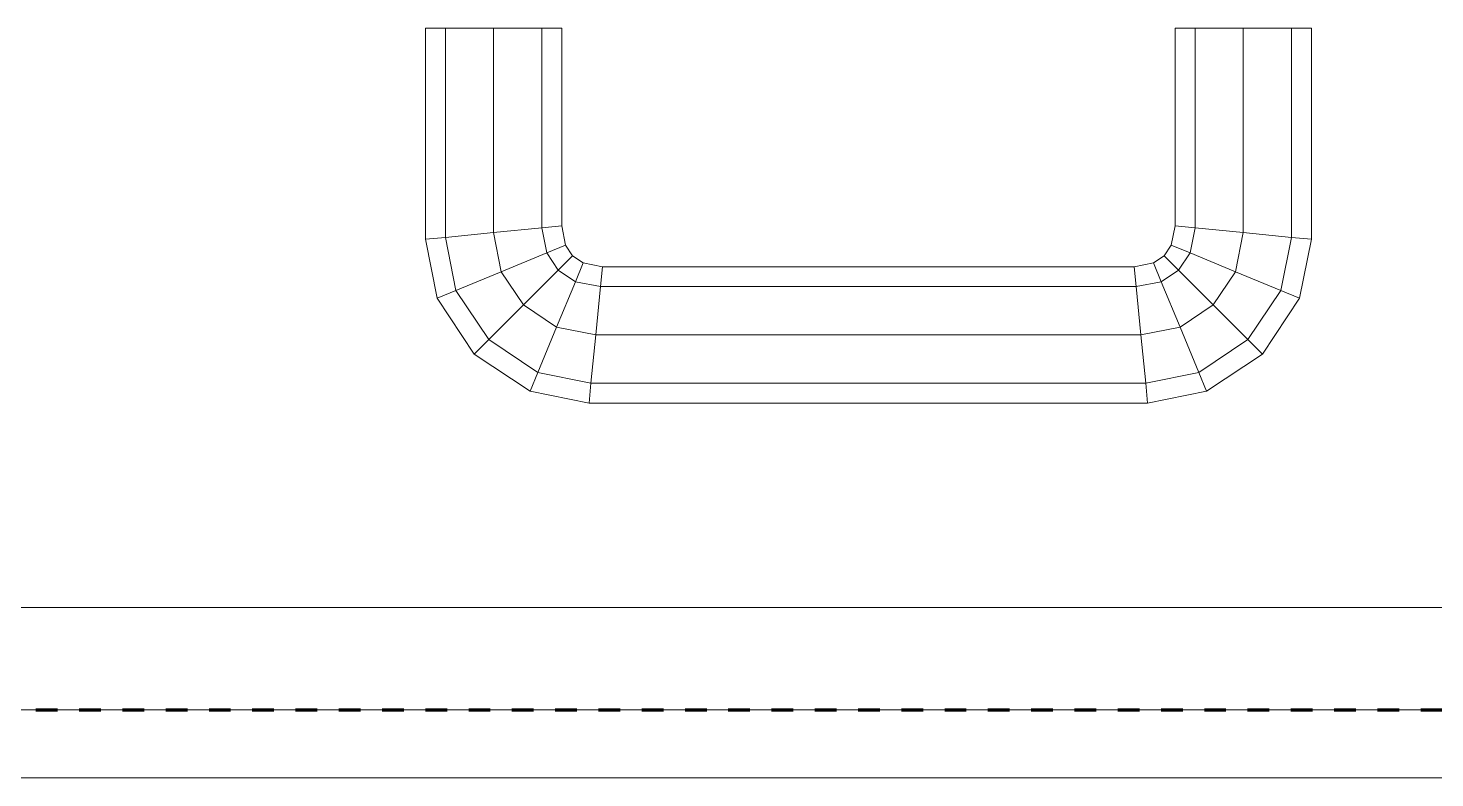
# Model space of a CAD drawing. Header units: millimetres. Extents: x -5300 to 98858, y -5196 to 93886.
# Drawn here: x 40603.7 to 40810.1, y 43005 to 43115 of the extents above; entities that cross this region are included whole.
import ezdxf

# ---------------------------------------------------------------- set-up
doc = ezdxf.new("R2010")
doc.units = ezdxf.units.MM
doc.linetypes.add('Штрих', pattern=[6.35, 3.175, -3.175])
doc.linetypes.add('Штрих_2_', pattern=[6.35, 3.175, -3.175])
for name, color, linetype, lineweight, true_color in [('_Разделитель помещений_', 4, 'Штрих', 70, 0x00ffff), ('Двери', 7, 'Continuous', 18, 0x7f7f7f), ('Стены', 7, 'Continuous', 18, 0x7f7f7f)]:
    doc.layers.add(name, color=color, linetype=linetype, lineweight=lineweight, true_color=true_color)

# ---------------------------------------------------------------- blocks, each defined once
blk = doc.blocks.new('СТВ_Перегородка_Кирпич 242319 - СТВ_Перегородка_Кирпич-249678-Подвал')
at = {"layer": 'Стены', "color": 254, "true_color": 0xd4d4d4}
for p, q in [((35750, 43030), (44750, 43030)), ((44750, 43030), (35750, 43030)), ((38620, 43030), (44750, 43030)), ((44750, 43030), (38620, 43030)), ((39250, 43030), (44750, 43030)), ((44735, 43030), (39265, 43030)), ((39910, 43030), (41610, 43030)), ((41610, 43030), (39910, 43030)), ((41610, 43030), (39910, 43030)), ((39910, 43030), (41610, 43030)), ((39910, 43030), (41610, 43030)), ((41610, 43030), (39910, 43030)), ((39910, 43030), (41610, 43030)), ((41610, 43030), (39910, 43030)), ((38620, 43015), (44750, 43015)), ((44750, 43015), (38620, 43015)), ((39265, 43015), (44735, 43015)), ((39910, 43015), (41610, 43015)), ((41610, 43015), (39910, 43015)), ((41610, 43015), (39910, 43015)), ((39910, 43015), (41610, 43015))]:
    blk.add_line(p, q, dxfattribs=at)
blk = doc.blocks.new('СТВ_Перегородка_Кирпич 242319 - СТВ_Перегородка_Кирпич 242319-249682-Подвал')
blk.add_blockref('СТВ_Перегородка_Кирпич 242319 - СТВ_Перегородка_Кирпич-249678-Подвал', (0, 0))
blk = doc.blocks.new('Д-29 242555 - Д-29-249701-Подвал')
at = {"layer": 'Двери', "color": 254, "true_color": 0xd4d4d4}
for p, q in [((40662, 43115), (40664.93, 43115)), ((40662, 43084.02), (40662, 43115)), ((40664.93, 43115), (40662, 43115)), ((40662, 43115), (40662, 43084.02)), ((40664.93, 43115), (40664.93, 43084.3)), ((40664.93, 43115), (40672, 43115)), ((40664.93, 43084.3), (40664.93, 43115)), ((40664.93, 43084.3), (40664.93, 43115)), ((40672, 43115), (40664.93, 43115)), ((40664.93, 43115), (40664.93, 43084.3)), ((40672, 43115), (40672, 43085)), ((40672, 43115), (40679.07, 43115)), ((40672, 43085), (40672, 43115)), ((40672, 43085), (40672, 43115)), ((40679.07, 43115), (40672, 43115)), ((40672, 43115), (40672, 43085)), ((40679.07, 43115), (40679.07, 43085.7)), ((40679.07, 43115), (40682, 43115)), ((40679.07, 43085.7), (40679.07, 43115)), ((40679.07, 43085.7), (40679.07, 43115)), ((40682, 43115), (40679.07, 43115)), ((40679.07, 43115), (40679.07, 43085.7)), ((40682, 43115), (40682, 43085.98)), ((40682, 43085.98), (40682, 43115)), ((40774.93, 43115), (40772, 43115)), ((40772, 43115), (40774.93, 43115)), ((40772, 43085.98), (40772, 43115)), ((40772, 43115), (40774.93, 43115)), ((40774.93, 43115), (40772, 43115)), ((40772, 43115), (40772, 43085.98)), ((40782, 43115), (40774.93, 43115)), ((40774.93, 43115), (40782, 43115)), ((40774.93, 43085.7), (40774.93, 43115)), ((40774.93, 43115), (40782, 43115)), ((40774.93, 43115), (40774.93, 43085.7)), ((40774.93, 43085.7), (40774.93, 43115)), ((40782, 43115), (40774.93, 43115)), ((40774.93, 43115), (40774.93, 43085.7)), ((40782, 43085), (40782, 43115)), ((40782, 43115), (40789.07, 43115)), ((40789.07, 43115), (40782, 43115)), ((40782, 43115), (40789.07, 43115)), ((40782, 43115), (40782, 43085)), ((40782, 43085), (40782, 43115)), ((40789.07, 43115), (40782, 43115)), ((40782, 43115), (40782, 43085)), ((40789.07, 43084.3), (40789.07, 43115)), ((40789.07, 43115), (40792, 43115)), ((40789.07, 43115), (40789.07, 43084.3)), ((40792, 43115), (40789.07, 43115)), ((40789.07, 43115), (40792, 43115)), ((40792, 43115), (40789.07, 43115)), ((40789.07, 43115), (40789.07, 43084.3)), ((40789.07, 43084.3), (40789.07, 43115)), ((40792, 43115), (40792, 43084.02)), ((40792, 43084.02), (40792, 43115)), ((40682, 43085.98), (40679.07, 43085.7)), ((40679.07, 43085.7), (40682, 43085.98)), ((40679.07, 43085.7), (40682, 43085.98)), ((40682, 43085.98), (40679.07, 43085.7)), ((40682, 43085.98), (40682.56, 43083.16)), ((40682.56, 43083.16), (40682, 43085.98)), ((40771.44, 43083.16), (40772, 43085.98)), ((40772, 43085.98), (40771.44, 43083.16)), ((40772, 43085.98), (40774.93, 43085.7)), ((40774.93, 43085.7), (40772, 43085.98)), ((40772, 43085.98), (40774.93, 43085.7)), ((40774.93, 43085.7), (40772, 43085.98)), ((40664.93, 43084.3), (40662, 43084.02)), ((40662, 43084.02), (40664.93, 43084.3)), ((40662, 43084.02), (40664.93, 43084.3)), ((40664.93, 43084.3), (40662, 43084.02)), ((40663.72, 43075.36), (40662, 43084.02)), ((40662, 43084.02), (40663.72, 43075.36)), ((40672, 43085), (40664.93, 43084.3)), ((40664.93, 43084.3), (40672, 43085)), ((40664.93, 43084.3), (40672, 43085)), ((40672, 43085), (40664.93, 43084.3)), ((40664.93, 43084.3), (40666.48, 43076.5)), ((40666.48, 43076.5), (40664.93, 43084.3)), ((40666.48, 43076.5), (40664.93, 43084.3)), ((40664.93, 43084.3), (40666.48, 43076.5)), ((40679.07, 43085.7), (40672, 43085)), ((40672, 43085), (40679.07, 43085.7)), ((40672, 43085), (40679.07, 43085.7)), ((40679.07, 43085.7), (40672, 43085)), ((40672, 43085), (40673.14, 43079.26)), ((40673.14, 43079.26), (40672, 43085)), ((40673.14, 43079.26), (40672, 43085)), ((40672, 43085), (40673.14, 43079.26)), ((40679.07, 43085.7), (40679.8, 43082.02)), ((40679.8, 43082.02), (40679.07, 43085.7)), ((40679.8, 43082.02), (40679.07, 43085.7)), ((40679.07, 43085.7), (40679.8, 43082.02)), ((40774.2, 43082.02), (40774.93, 43085.7)), ((40774.93, 43085.7), (40774.2, 43082.02)), ((40774.93, 43085.7), (40774.2, 43082.02)), ((40774.2, 43082.02), (40774.93, 43085.7)), ((40774.93, 43085.7), (40782, 43085)), ((40782, 43085), (40774.93, 43085.7)), ((40774.93, 43085.7), (40782, 43085)), ((40782, 43085), (40774.93, 43085.7)), ((40780.86, 43079.26), (40782, 43085)), ((40782, 43085), (40780.86, 43079.26)), ((40782, 43085), (40780.86, 43079.26)), ((40780.86, 43079.26), (40782, 43085)), ((40782, 43085), (40789.07, 43084.3)), ((40789.07, 43084.3), (40782, 43085)), ((40789.07, 43084.3), (40782, 43085)), ((40782, 43085), (40789.07, 43084.3)), ((40787.52, 43076.5), (40789.07, 43084.3)), ((40789.07, 43084.3), (40787.52, 43076.5)), ((40789.07, 43084.3), (40787.52, 43076.5)), ((40787.52, 43076.5), (40789.07, 43084.3)), ((40789.07, 43084.3), (40792, 43084.02)), ((40792, 43084.02), (40789.07, 43084.3)), ((40792, 43084.02), (40789.07, 43084.3)), ((40789.07, 43084.3), (40792, 43084.02)), ((40792, 43084.02), (40790.28, 43075.36)), ((40790.28, 43075.36), (40792, 43084.02)), ((40679.8, 43082.02), (40673.14, 43079.26)), ((40673.14, 43079.26), (40679.8, 43082.02)), ((40673.14, 43079.26), (40679.8, 43082.02)), ((40679.8, 43082.02), (40673.14, 43079.26)), ((40682.56, 43083.16), (40679.8, 43082.02)), ((40679.8, 43082.02), (40682.56, 43083.16)), ((40679.8, 43082.02), (40682.56, 43083.16)), ((40682.56, 43083.16), (40679.8, 43082.02)), ((40679.8, 43082.02), (40681.49, 43079.49)), ((40681.49, 43079.49), (40679.8, 43082.02)), ((40681.49, 43079.49), (40679.8, 43082.02)), ((40679.8, 43082.02), (40681.49, 43079.49)), ((40683.6, 43081.6), (40681.49, 43079.49)), ((40681.49, 43079.49), (40683.6, 43081.6)), ((40681.49, 43079.49), (40683.6, 43081.6)), ((40683.6, 43081.6), (40681.49, 43079.49)), ((40682.56, 43083.16), (40683.6, 43081.6)), ((40683.6, 43081.6), (40682.56, 43083.16)), ((40683.6, 43081.6), (40685.16, 43080.56)), ((40685.16, 43080.56), (40683.6, 43081.6)), ((40768.84, 43080.56), (40770.4, 43081.6)), ((40770.4, 43081.6), (40768.84, 43080.56)), ((40770.4, 43081.6), (40771.44, 43083.16)), ((40771.44, 43083.16), (40770.4, 43081.6)), ((40770.4, 43081.6), (40772.51, 43079.49)), ((40772.51, 43079.49), (40770.4, 43081.6)), ((40772.51, 43079.49), (40770.4, 43081.6)), ((40770.4, 43081.6), (40772.51, 43079.49)), ((40771.44, 43083.16), (40774.2, 43082.02)), ((40774.2, 43082.02), (40771.44, 43083.16)), ((40774.2, 43082.02), (40771.44, 43083.16)), ((40771.44, 43083.16), (40774.2, 43082.02)), ((40772.51, 43079.49), (40774.2, 43082.02)), ((40774.2, 43082.02), (40772.51, 43079.49)), ((40774.2, 43082.02), (40772.51, 43079.49)), ((40772.51, 43079.49), (40774.2, 43082.02)), ((40774.2, 43082.02), (40780.86, 43079.26)), ((40780.86, 43079.26), (40774.2, 43082.02)), ((40780.86, 43079.26), (40774.2, 43082.02)), ((40774.2, 43082.02), (40780.86, 43079.26)), ((40685.16, 43080.56), (40684.02, 43077.8)), ((40684.02, 43077.8), (40685.16, 43080.56)), ((40684.02, 43077.8), (40685.16, 43080.56)), ((40685.16, 43080.56), (40684.02, 43077.8)), ((40685.16, 43080.56), (40687.98, 43080)), ((40687.98, 43080), (40685.16, 43080.56)), ((40687.98, 43080), (40687.7, 43077.07)), ((40687.7, 43077.07), (40687.98, 43080)), ((40687.7, 43077.07), (40687.98, 43080)), ((40687.98, 43080), (40687.7, 43077.07)), ((40687.98, 43080), (40766.02, 43080)), ((40766.02, 43080), (40687.98, 43080)), ((40766.02, 43080), (40768.84, 43080.56)), ((40768.84, 43080.56), (40766.02, 43080)), ((40766.02, 43080), (40766.3, 43077.07)), ((40766.3, 43077.07), (40766.02, 43080)), ((40766.3, 43077.07), (40766.02, 43080)), ((40766.02, 43080), (40766.3, 43077.07)), ((40768.84, 43080.56), (40769.98, 43077.8)), ((40769.98, 43077.8), (40768.84, 43080.56)), ((40769.98, 43077.8), (40768.84, 43080.56)), ((40768.84, 43080.56), (40769.98, 43077.8)), ((40673.14, 43079.26), (40666.48, 43076.5)), ((40666.48, 43076.5), (40673.14, 43079.26)), ((40666.48, 43076.5), (40673.14, 43079.26)), ((40673.14, 43079.26), (40666.48, 43076.5)), ((40673.14, 43079.26), (40676.39, 43074.39)), ((40676.39, 43074.39), (40673.14, 43079.26)), ((40676.39, 43074.39), (40673.14, 43079.26)), ((40673.14, 43079.26), (40676.39, 43074.39)), ((40681.49, 43079.49), (40676.39, 43074.39)), ((40676.39, 43074.39), (40681.49, 43079.49)), ((40676.39, 43074.39), (40681.49, 43079.49)), ((40681.49, 43079.49), (40676.39, 43074.39)), ((40684.02, 43077.8), (40681.26, 43071.14)), ((40681.26, 43071.14), (40684.02, 43077.8)), ((40681.26, 43071.14), (40684.02, 43077.8)), ((40684.02, 43077.8), (40681.26, 43071.14)), ((40681.49, 43079.49), (40684.02, 43077.8)), ((40684.02, 43077.8), (40681.49, 43079.49)), ((40684.02, 43077.8), (40681.49, 43079.49)), ((40681.49, 43079.49), (40684.02, 43077.8)), ((40684.02, 43077.8), (40687.7, 43077.07)), ((40687.7, 43077.07), (40684.02, 43077.8)), ((40687.7, 43077.07), (40684.02, 43077.8)), ((40684.02, 43077.8), (40687.7, 43077.07)), ((40766.3, 43077.07), (40769.98, 43077.8)), ((40769.98, 43077.8), (40766.3, 43077.07)), ((40769.98, 43077.8), (40766.3, 43077.07)), ((40766.3, 43077.07), (40769.98, 43077.8)), ((40769.98, 43077.8), (40772.51, 43079.49)), ((40772.51, 43079.49), (40769.98, 43077.8)), ((40772.51, 43079.49), (40769.98, 43077.8)), ((40769.98, 43077.8), (40772.51, 43079.49)), ((40769.98, 43077.8), (40772.74, 43071.14)), ((40772.74, 43071.14), (40769.98, 43077.8)), ((40772.74, 43071.14), (40769.98, 43077.8)), ((40769.98, 43077.8), (40772.74, 43071.14)), ((40772.51, 43079.49), (40777.61, 43074.39)), ((40777.61, 43074.39), (40772.51, 43079.49)), ((40777.61, 43074.39), (40772.51, 43079.49)), ((40772.51, 43079.49), (40777.61, 43074.39)), ((40777.61, 43074.39), (40780.86, 43079.26)), ((40780.86, 43079.26), (40777.61, 43074.39)), ((40780.86, 43079.26), (40777.61, 43074.39)), ((40777.61, 43074.39), (40780.86, 43079.26)), ((40780.86, 43079.26), (40787.52, 43076.5)), ((40787.52, 43076.5), (40780.86, 43079.26)), ((40787.52, 43076.5), (40780.86, 43079.26)), ((40780.86, 43079.26), (40787.52, 43076.5)), ((40666.48, 43076.5), (40663.72, 43075.36)), ((40663.72, 43075.36), (40666.48, 43076.5)), ((40663.72, 43075.36), (40666.48, 43076.5)), ((40666.48, 43076.5), (40663.72, 43075.36)), ((40666.48, 43076.5), (40671.3, 43069.3)), ((40671.3, 43069.3), (40666.48, 43076.5)), ((40671.3, 43069.3), (40666.48, 43076.5)), ((40666.48, 43076.5), (40671.3, 43069.3)), ((40687.7, 43077.07), (40687, 43070)), ((40687, 43070), (40687.7, 43077.07)), ((40687, 43070), (40687.7, 43077.07)), ((40687.7, 43077.07), (40687, 43070)), ((40687.7, 43077.07), (40766.3, 43077.07)), ((40766.3, 43077.07), (40687.7, 43077.07)), ((40766.3, 43077.07), (40687.7, 43077.07)), ((40687.7, 43077.07), (40766.3, 43077.07)), ((40766.3, 43077.07), (40767, 43070)), ((40767, 43070), (40766.3, 43077.07)), ((40767, 43070), (40766.3, 43077.07)), ((40766.3, 43077.07), (40767, 43070)), ((40782.7, 43069.3), (40787.52, 43076.5)), ((40787.52, 43076.5), (40782.7, 43069.3)), ((40787.52, 43076.5), (40782.7, 43069.3)), ((40782.7, 43069.3), (40787.52, 43076.5)), ((40787.52, 43076.5), (40790.28, 43075.36)), ((40790.28, 43075.36), (40787.52, 43076.5)), ((40790.28, 43075.36), (40787.52, 43076.5)), ((40787.52, 43076.5), (40790.28, 43075.36)), ((40669.18, 43067.18), (40663.72, 43075.36)), ((40663.72, 43075.36), (40669.18, 43067.18)), ((40676.39, 43074.39), (40671.3, 43069.3)), ((40671.3, 43069.3), (40676.39, 43074.39)), ((40671.3, 43069.3), (40676.39, 43074.39)), ((40676.39, 43074.39), (40671.3, 43069.3)), ((40676.39, 43074.39), (40681.26, 43071.14)), ((40681.26, 43071.14), (40676.39, 43074.39)), ((40681.26, 43071.14), (40676.39, 43074.39)), ((40676.39, 43074.39), (40681.26, 43071.14)), ((40772.74, 43071.14), (40777.61, 43074.39)), ((40777.61, 43074.39), (40772.74, 43071.14)), ((40777.61, 43074.39), (40772.74, 43071.14)), ((40772.74, 43071.14), (40777.61, 43074.39)), ((40777.61, 43074.39), (40782.7, 43069.3)), ((40782.7, 43069.3), (40777.61, 43074.39)), ((40782.7, 43069.3), (40777.61, 43074.39)), ((40777.61, 43074.39), (40782.7, 43069.3)), ((40790.28, 43075.36), (40784.82, 43067.18)), ((40784.82, 43067.18), (40790.28, 43075.36)), ((40671.3, 43069.3), (40669.18, 43067.18)), ((40669.18, 43067.18), (40671.3, 43069.3)), ((40669.18, 43067.18), (40671.3, 43069.3)), ((40671.3, 43069.3), (40669.18, 43067.18)), ((40671.3, 43069.3), (40678.5, 43064.48)), ((40678.5, 43064.48), (40671.3, 43069.3)), ((40678.5, 43064.48), (40671.3, 43069.3)), ((40671.3, 43069.3), (40678.5, 43064.48)), ((40681.26, 43071.14), (40678.5, 43064.48)), ((40678.5, 43064.48), (40681.26, 43071.14)), ((40678.5, 43064.48), (40681.26, 43071.14)), ((40681.26, 43071.14), (40678.5, 43064.48)), ((40681.26, 43071.14), (40687, 43070)), ((40687, 43070), (40681.26, 43071.14)), ((40687, 43070), (40681.26, 43071.14)), ((40681.26, 43071.14), (40687, 43070)), ((40687, 43070), (40686.3, 43062.93)), ((40686.3, 43062.93), (40687, 43070)), ((40686.3, 43062.93), (40687, 43070)), ((40687, 43070), (40686.3, 43062.93)), ((40687, 43070), (40767, 43070)), ((40767, 43070), (40687, 43070)), ((40767, 43070), (40687, 43070)), ((40687, 43070), (40767, 43070)), ((40767, 43070), (40772.74, 43071.14)), ((40772.74, 43071.14), (40767, 43070)), ((40772.74, 43071.14), (40767, 43070)), ((40767, 43070), (40772.74, 43071.14)), ((40767, 43070), (40767.7, 43062.93)), ((40767.7, 43062.93), (40767, 43070)), ((40767.7, 43062.93), (40767, 43070)), ((40767, 43070), (40767.7, 43062.93)), ((40772.74, 43071.14), (40775.5, 43064.48)), ((40775.5, 43064.48), (40772.74, 43071.14)), ((40775.5, 43064.48), (40772.74, 43071.14)), ((40772.74, 43071.14), (40775.5, 43064.48)), ((40775.5, 43064.48), (40782.7, 43069.3)), ((40782.7, 43069.3), (40775.5, 43064.48)), ((40782.7, 43069.3), (40775.5, 43064.48)), ((40775.5, 43064.48), (40782.7, 43069.3)), ((40782.7, 43069.3), (40784.82, 43067.18)), ((40784.82, 43067.18), (40782.7, 43069.3)), ((40784.82, 43067.18), (40782.7, 43069.3)), ((40782.7, 43069.3), (40784.82, 43067.18)), ((40677.36, 43061.72), (40669.18, 43067.18)), ((40669.18, 43067.18), (40677.36, 43061.72)), ((40784.82, 43067.18), (40776.64, 43061.72)), ((40776.64, 43061.72), (40784.82, 43067.18)), ((40678.5, 43064.48), (40677.36, 43061.72)), ((40677.36, 43061.72), (40678.5, 43064.48)), ((40677.36, 43061.72), (40678.5, 43064.48)), ((40678.5, 43064.48), (40677.36, 43061.72)), ((40678.5, 43064.48), (40686.3, 43062.93)), ((40686.3, 43062.93), (40678.5, 43064.48)), ((40686.3, 43062.93), (40678.5, 43064.48)), ((40678.5, 43064.48), (40686.3, 43062.93)), ((40767.7, 43062.93), (40775.5, 43064.48)), ((40775.5, 43064.48), (40767.7, 43062.93)), ((40775.5, 43064.48), (40767.7, 43062.93)), ((40767.7, 43062.93), (40775.5, 43064.48)), ((40775.5, 43064.48), (40776.64, 43061.72)), ((40776.64, 43061.72), (40775.5, 43064.48)), ((40776.64, 43061.72), (40775.5, 43064.48)), ((40775.5, 43064.48), (40776.64, 43061.72)), ((40686.02, 43060), (40677.36, 43061.72)), ((40677.36, 43061.72), (40686.02, 43060)), ((40686.3, 43062.93), (40686.02, 43060)), ((40686.02, 43060), (40686.3, 43062.93)), ((40686.02, 43060), (40686.3, 43062.93)), ((40686.3, 43062.93), (40686.02, 43060)), ((40686.3, 43062.93), (40767.7, 43062.93)), ((40767.7, 43062.93), (40686.3, 43062.93)), ((40767.7, 43062.93), (40686.3, 43062.93)), ((40686.3, 43062.93), (40767.7, 43062.93)), ((40767.7, 43062.93), (40767.98, 43060)), ((40767.98, 43060), (40767.7, 43062.93)), ((40767.98, 43060), (40767.7, 43062.93)), ((40767.7, 43062.93), (40767.98, 43060)), ((40776.64, 43061.72), (40767.98, 43060)), ((40767.98, 43060), (40776.64, 43061.72)), ((40767.98, 43060), (40686.02, 43060)), ((40686.02, 43060), (40767.98, 43060)), ((41610, 43015), (39910, 43015)), ((39910, 43015), (41610, 43015)), ((39910, 43015), (41610, 43015)), ((41610, 43015), (39910, 43015)), ((41510, 43015), (40010, 43015)), ((40010, 43015), (41510, 43015)), ((41510, 43015), (40010, 43015)), ((40010, 43015), (41510, 43015)), ((39910, 43005), (41610, 43005)), ((41610, 43005), (39910, 43005)), ((41510, 43005), (40010, 43005)), ((40010, 43005), (41510, 43005))]:
    blk.add_line(p, q, dxfattribs=at)
blk = doc.blocks.new('Д-29 242555 - Д-29 242555-249705-Подвал')
blk.add_blockref('Д-29 242555 - Д-29-249701-Подвал', (0, 0))

msp = doc.modelspace()

# ---------------------------------------------------------------- linework, layer by layer
at = {"layer": '_Разделитель помещений_', "color": 131, "linetype": 'Штрих_2_', "true_color": 0xaaffff}
msp.add_line((39265, 43015), (44735, 43015), dxfattribs=at)

# ---------------------------------------------------------------- block references
at = {"layer": 'Двери', "color": 254, "true_color": 0xd4d4d4}
msp.add_blockref('Д-29 242555 - Д-29 242555-249705-Подвал', (0, 0), dxfattribs=at)
at = {"layer": 'Стены', "color": 254, "true_color": 0xd4d4d4}
msp.add_blockref('СТВ_Перегородка_Кирпич 242319 - СТВ_Перегородка_Кирпич 242319-249682-Подвал', (0, 0), dxfattribs=at)

doc.saveas('drawing.dxf')
